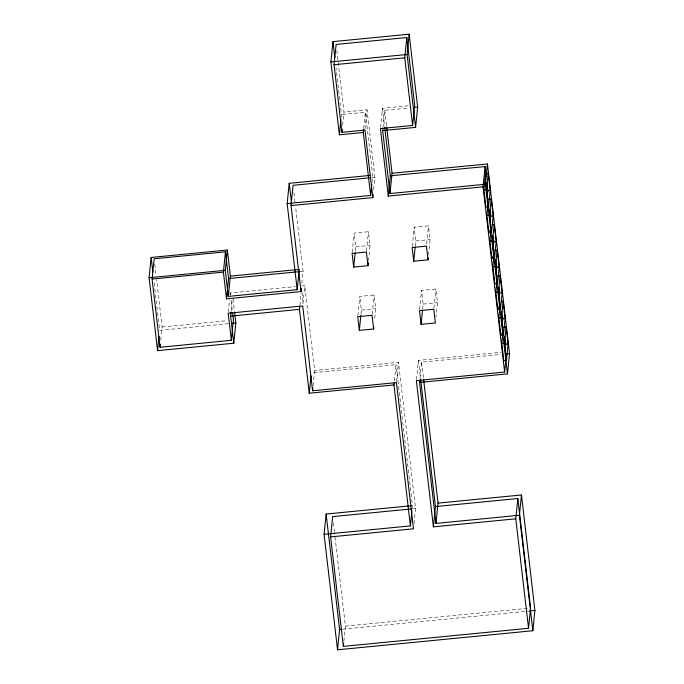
<?xml version="1.0" encoding="UTF-8"?>
<svg xmlns="http://www.w3.org/2000/svg" width="684" height="684" viewBox="0 0 684 684"><rect width="100%" height="100%" fill="white"/><g stroke="black" fill="none" stroke-linecap="round" stroke-linejoin="round"><path stroke-width="0.51" stroke-dasharray="3.42 2.56" d="M160.766 340.179L162.108 326.995L156.602 279.782M228.294 312.22L229.533 300.054M230.046 294.984L230.251 292.957L295.334 286.605M231.141 311.032L232.372 298.865M301.866 283.45L303.097 271.283L295.556 206.542M299.9 305.321L301.14 293.154M302.926 303.935L304.773 285.681L301.627 285.989M313.118 385.708L314.657 370.497L304.773 285.681M341.136 117.58L341.444 114.544L336.032 68.049M342.658 125.24L343.992 112.056L336.853 50.778M363.717 128.43L365.367 112.202L341.444 114.544M352.192 252.387L354.141 233.124L368.462 231.722L370.053 245.419L368.514 260.63M365.068 129.079L367.026 109.808L343.992 112.056M355.329 250.874L355.74 246.813L354.141 233.124M357.843 315.675L359.793 296.411L374.114 295.009L375.704 308.706L374.473 320.873M371.976 182.252L372.703 175.155L365.367 112.202M366.504 250.994L368.462 231.722M360.981 314.161L361.391 310.1L359.793 296.411M373.652 189.494L374.892 177.327L367.026 109.808M380.535 127.566L382.484 108.303L408.451 105.763M382.972 127.557L384.724 110.312L409.152 107.927M372.156 314.281L374.114 295.009M343.872 641.31L345.411 626.099L334.493 532.409M394.386 380.877L396.036 364.657L312.374 372.823M396.558 381.578L398.516 362.315L314.657 370.497M412.238 246.522L414.196 227.259L428.509 225.865L430.108 239.554L428.56 254.764M415.273 246.026L415.795 240.956L414.196 227.259M419.591 309.647L421.549 290.384L435.87 288.981L437.461 302.679L436.024 316.872M426.654 244.111L428.509 225.865M422.635 309.142L423.148 304.072L421.549 290.384M416.453 379.637L418.411 360.365L501.363 352.269M419.95 378.38L421.601 362.161L501.064 354.406M412.153 508.657L412.461 505.613L396.036 364.657M433.912 308.245L435.87 288.981M414.008 523.73L415.556 508.52L398.516 362.315M371.703 177.635L374.892 177.327M355.74 246.813L370.053 245.419M415.795 240.956L430.108 239.554M299.951 271.591L303.097 271.283M162.108 326.995L227.114 320.651M361.391 310.1L375.704 308.706M423.148 304.072L437.461 302.679M228.439 323.652L159.637 330.372L153.849 280.714M413.427 508.734L415.556 508.52M345.411 626.099L529.536 608.119M342.778 629.212L529.613 610.966M421.601 362.161L423.576 379.116M418.411 360.365L420.515 378.38M384.724 110.312L386.554 126.053M382.484 108.303L384.579 126.232M333.39 522.935L334.373 531.357M293.949 192.743L295.06 202.293M301.918 292.282L303.277 303.952M233.047 298.951L234.509 311.459M230.251 292.957L230.491 295.043M231.098 300.25L232.44 311.707M154.772 264.041L156.114 275.584"/><path stroke-width="1.03" d="M234.629 312.502L235.843 322.933L233.783 343.214L157.577 350.653L149.086 277.747L151.138 257.466L227.344 250.028L230.388 276.131L228.328 296.403L297.198 289.683L299.259 269.402M232.56 312.742L233.406 320.035L231.346 340.316L160.047 347.275L152.096 279.072L154.156 258.791L225.455 251.832L228.576 278.559L226.515 298.84L301.037 291.564L301.345 288.52M157.577 350.653L159.021 336.451M160.047 347.275L160.355 344.232M226.515 298.84L223.403 272.112L225.455 251.832M228.328 296.403L225.292 270.308L227.344 250.028M233.783 343.214L230.628 316.102L231.038 312.041M297.198 289.683L287.16 203.584L289.221 183.303L370.591 175.361M301.037 291.564L291.025 205.593L293.085 185.313L370.642 177.737M394.181 382.912L393.975 384.938L309.262 393.206L299.489 309.373L299.797 306.338M363.614 129.447L363.307 132.482L339.384 134.816L330.894 61.919L332.954 41.639L409.16 34.2L417.65 107.097L415.598 127.378L382.664 130.593L382.869 128.566M291.025 205.593L372.831 197.608L364.965 130.088L341.94 132.337L334.057 64.724L336.118 44.443L406.8 37.543L414.684 105.156L412.623 125.437L380.424 128.583L388.298 196.094L483.041 186.843L485.101 166.563L390.359 175.814L388.298 196.094M309.262 393.206L311.006 375.969M517.839 498.533L515.779 518.814L433.391 526.86L435.452 506.579L517.839 498.533L530.596 608.016L528.535 628.297L343.351 646.38L330.594 536.897L413.495 528.8L396.455 382.595L312.605 390.778L312.913 387.734M339.384 134.816L340.931 119.615M341.94 132.337L342.248 129.293M521.464 494.968L519.404 515.249L435.964 523.397L438.025 503.116L521.464 494.968L534.914 610.453L532.862 630.734L337.537 649.8L324.079 534.324L326.14 514.043L411.409 505.715M368.3 262.656L367.992 265.7L353.679 267.093L355.124 252.9M330.594 536.897L332.655 516.617L411.306 508.939M287.16 203.584L370.642 195.436L371.771 184.287M373.849 326.961L373.644 328.987L359.331 330.381L360.878 315.17M372.831 197.608L373.139 194.564M337.537 649.8L339.589 629.519L326.14 514.043M343.351 646.38L343.667 643.336M392.06 173.266L487.444 163.955L485.384 184.235L390 193.546L392.06 173.266L386.682 127.104M412.623 125.437L404.74 57.815L406.8 37.543M415.598 127.378L407.1 54.481L409.16 34.2M428.252 257.808L428.047 259.834L413.734 261.237L415.171 247.035M421.087 324.353L419.489 310.656L433.81 309.262L435.4 322.959L421.087 324.353L422.532 310.16M435.964 523.397L419.54 382.442L419.745 380.415M324.079 534.324L410.4 525.893L411.948 510.683M483.921 189.913L485.597 173.445L488.214 173.197L490.206 190.34L488.538 206.807L485.922 207.064L483.921 189.913L486.538 189.656L488.214 173.197M486.965 196.77L487.589 190.597L486.649 182.525M488.581 199.053L491.197 198.796L493.19 215.947L491.522 232.415L488.906 232.663L486.905 215.52L487.846 206.26M491.522 232.415L489.522 215.263L491.197 198.796M488.906 232.663L489.111 230.611M490.052 221.351L490.573 216.204L489.753 209.142M492.437 224.574L494.181 224.403L496.174 241.555L494.506 258.013L491.89 258.27L489.889 241.119L490.83 231.859M494.506 258.013L492.506 240.871L494.181 224.403M491.89 258.27L492.095 256.209M492.831 249.01L493.557 241.811L492.856 235.758M494.541 250.267L497.165 250.011L499.158 267.153L497.49 283.621L494.874 283.877L492.873 266.726L493.814 257.466M497.49 283.621L495.49 266.469L497.165 250.011M495.917 273.583L496.541 267.41L495.601 259.339M497.524 275.866L500.149 275.609L502.141 292.761L500.474 309.228L497.858 309.484L495.857 292.333L496.798 283.073M500.474 309.228L498.474 292.077L500.149 275.609M497.858 309.484L498.166 306.398M499.004 298.164L499.525 293.017L498.824 286.964M501.381 301.387L503.133 301.216L505.125 318.368L503.458 334.827L500.842 335.083L498.841 317.94L499.782 308.672M503.458 334.827L501.457 317.684L503.133 301.216M500.842 335.083L501.047 333.031M501.782 325.823L502.509 318.624L501.688 311.562M503.492 327.08L506.117 326.824L508.109 343.966L506.442 360.434L503.826 360.69L501.825 343.539L502.663 335.305M506.442 360.434L504.441 343.282L506.117 326.824M504.972 349.37L505.493 344.223L504.553 336.152M433.391 526.86L416.351 380.646L504.621 372.036L505.852 359.861M419.54 382.442L507.477 373.857L509.537 353.577L487.444 163.955M330.894 61.919L407.1 54.481M334.057 64.724L404.74 57.815M414.47 107.414L417.65 107.097M487.589 190.597L490.206 190.34M486.905 215.52L489.522 215.263M490.573 216.204L493.19 215.947M489.889 241.119L492.506 240.871M493.557 241.811L496.174 241.555M149.086 277.747L225.292 270.308M152.096 279.072L223.403 272.112M230.388 276.131L298.198 269.505M228.576 278.559L298.899 271.693M492.873 266.726L495.49 266.469M496.541 267.41L499.158 267.153M230.628 316.102L299.489 309.373M495.857 292.333L498.474 292.077M499.525 293.017L502.141 292.761M232.671 323.241L235.843 322.933M498.841 317.94L501.457 317.684M502.509 318.624L505.125 318.368M501.825 343.539L504.441 343.282M505.493 344.223L508.109 343.966M506.357 353.884L509.537 353.577M339.589 629.519L341.718 629.314M529.613 610.966L534.914 610.453M485.101 166.563L485.965 173.975M487.683 188.793L488.06 191.965M490.402 212.066L490.77 215.246M493.728 240.64L493.976 242.76M496.439 263.921L496.935 268.154M499.277 288.263L499.645 291.435M502.612 316.829L502.979 320.009M505.442 341.171L505.818 344.343M485.597 173.445L485.948 176.472M486.538 189.656L488.538 206.807M485.384 184.235L507.477 373.857M483.041 186.843L504.621 372.036M519.404 515.249L532.862 630.734M515.779 518.814L528.535 628.297M428.047 259.834L426.448 246.146L412.136 247.54L413.734 261.237M423.576 379.116L438.025 503.116M420.634 379.44L435.452 506.579M384.699 127.292L390.359 175.814M382.647 130.439L390 193.546M393.975 384.938L410.4 525.893M363.289 132.328L370.642 195.436M367.992 265.7L366.402 252.003L352.089 253.405L353.679 267.093M373.644 328.987L372.053 315.29L357.732 316.692L359.331 330.381M332.954 41.639L334.801 57.49M289.221 183.303L291.666 204.302M312.605 390.778L302.721 305.962L228.191 313.238L231.346 340.316M151.138 257.466L152.865 272.258"/></g></svg>
